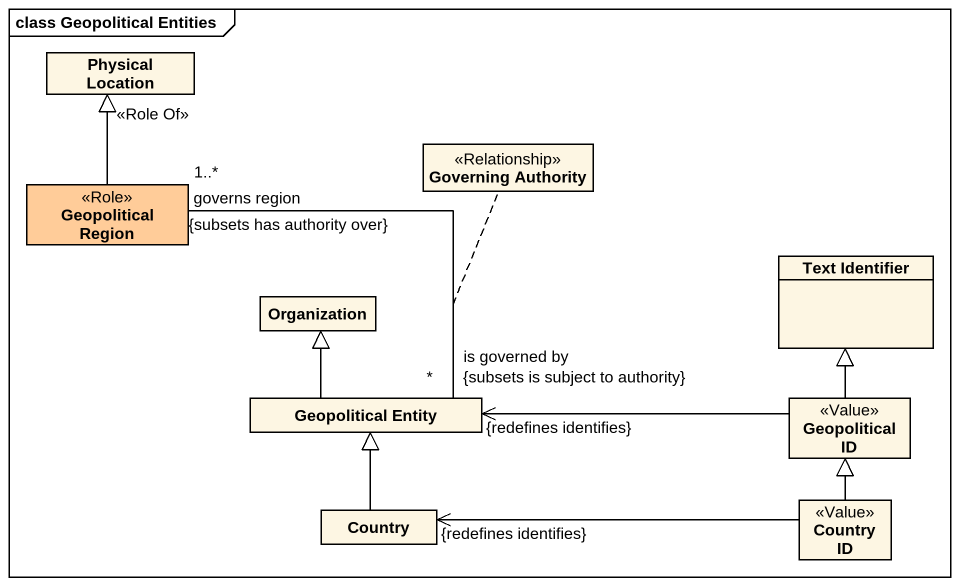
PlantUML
@startuml
mainframe class Geopolitical Entities
hide circle
hide empty members
class "Physical Location" as Physical_Location
class "Governing Authority" as Governing_Authority <<Relationship>>
class "Geopolitical Region" as Geopolitical_Region <<Role>> #FFCC99
class "Text Identifier" as Text_Identifier
class Organization
class "Geopolitical Entity" as Geopolitical_Entity
class "Geopolitical ID" as Geopolitical_ID <<Value>>
class Country
class "Country ID" as Country_ID <<Value>>
Geopolitical_Region -up-|> Physical_Location : <<Role Of>>
Geopolitical_Entity "is governed by\n*\n{subsets is subject to authority}" -up- "governs region\n1..*\n{subsets has authority over}" Geopolitical_Region
(Geopolitical_Entity, Geopolitical_Region) .. Governing_Authority
Geopolitical_Entity -up-|> Organization
Geopolitical_ID -up-|> Text_Identifier
Geopolitical_ID -left-> "{redefines identifies}" Geopolitical_Entity
Country -up-|> Geopolitical_Entity
Country_ID -up-|> Geopolitical_ID
Country_ID -left-> "{redefines identifies}" Country
@enduml
